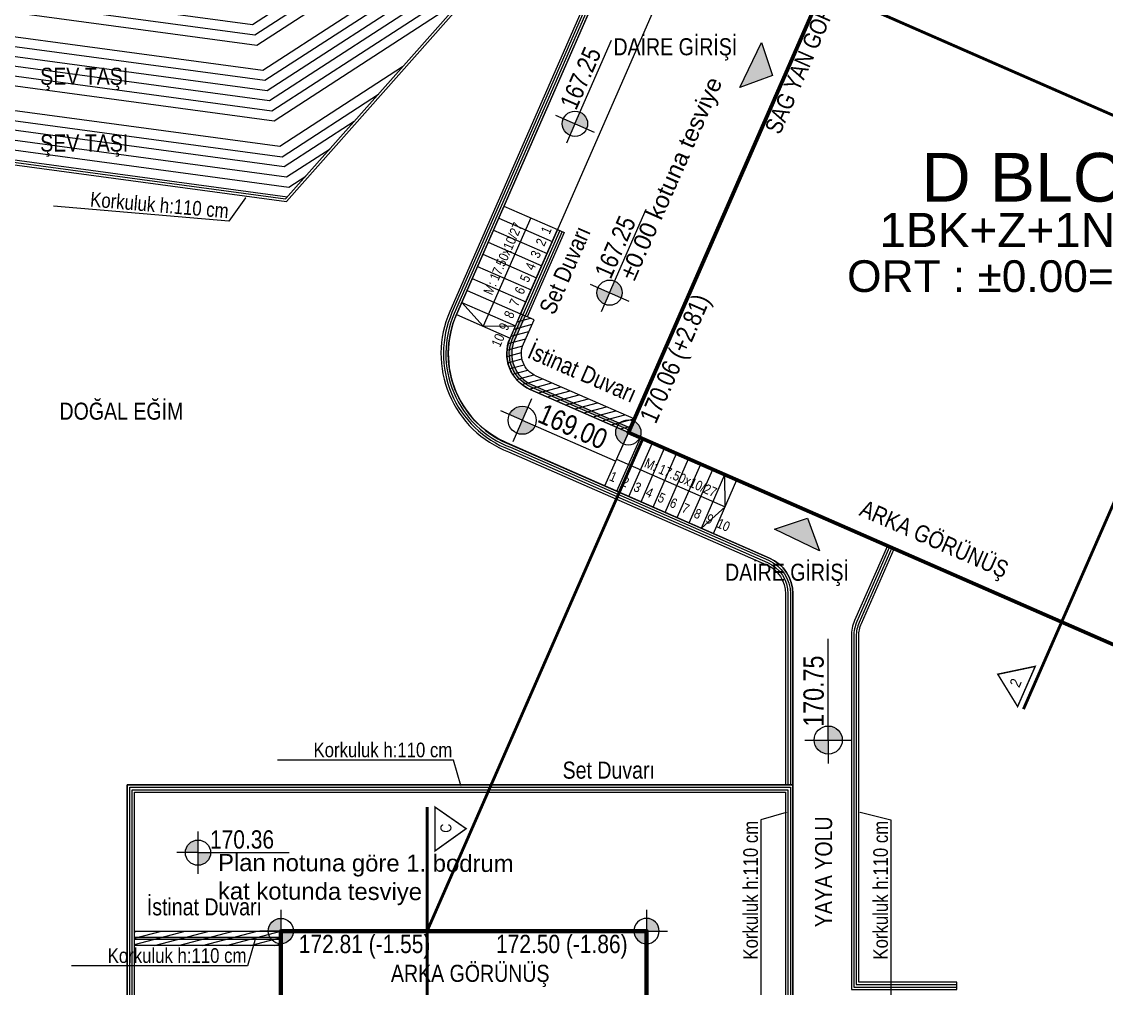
# Model space of a CAD drawing. Header units: millimetres. Extents: x 82776 to 137242, y 11666 to 27998.
# Drawn here: x 90714 to 91270, y 12938 to 13434 of the extents above; entities that cross this region are included whole.
import ezdxf
from ezdxf import colors
from ezdxf.entities.mleader import LeaderData, LeaderLine
from ezdxf.math import Vec2, Vec3

# ---------------------------------------------------------------- set-up
doc = ezdxf.new("R2010")
doc.units = ezdxf.units.MM
doc.linetypes.add('DASHED', pattern=[15, 10, -5])
for name, color, linetype in [('0_IFC_Elevation_2', 31, 'Continuous'), ('0_IFC_Elevation_3', 21, 'Continuous'), ('0_IFC_Elevation_4', 11, 'Continuous'), ('0_IFC_Elevation_5', 252, 'Continuous'), ('0_IFC_Hatch', 250, 'Continuous'), ('0_IFC_Notation_Level_200', 160, 'Continuous'), ('0_IFC_Notation_Section_100', 10, 'Continuous'), ('0_IFC_Notation_Section_50', 10, 'Continuous'), ('0_IFC_Stair_Text', 221, 'Continuous'), ('0_IFC_Text_Explanation_200', 231, 'Continuous'), ('0_IFC_Text_Explanation_50', 231, 'Continuous'), ('2_IFC_Handrail', 181, 'Continuous'), ('2_IFC_Wall', 130, 'Continuous')]:
    doc.layers.add(name, color=color, linetype=linetype)
doc.styles.add('IFC_TEXT', font='ARIALN.TTF')
doc.styles.get("Standard").update_dxf_attribs({"font": 'arial.ttf'})

# ---------------------------------------------------------------- blocks, each defined once
blk = doc.blocks.new('VP_YAZI')
at = {"layer": '0_IFC_Text_Explanation_50', "attachment_point": 1}
for s, insert, char_height in [('D BLOK', (6434.67710228733, -1999.480520288583, 3462.382507324219), 100), ('1BK+Z+1N=3 KAT', (6348.115742658236, -2122.632317050484, 3462.382507324219), 70)]:
    blk.add_mtext_dynamic_manual_height_columns(s, width=1357.696831420529, gutter_width=12.5, heights=[0], dxfattribs=dict(at, insert=insert, char_height=char_height))
blk = doc.blocks.new('VP BLOK YERLERİ')
at = {"layer": '2_IFC_Wall', "color": 131, "lineweight": 80}
for points, elevation in [([(8456.722387901073, 2098.496771887985), (7330.011743013078, 2591.876060764415), (8039.996573348325, 4213.240159507949), (9166.707218236317, 3719.860870631521)], 273663.946533203), ([(6617.369597774028, -231.114048486932), (7367.369597774028, -231.114048486932), (7367.369597774028, 1568.885951513068), (6617.369597774028, 1568.885951513068)], 349700.6393432616)]:
    blk.add_lwpolyline(points, close=True, dxfattribs=dict(at, elevation=elevation))
blk = doc.blocks.new('OK')
at = {"layer": '0_IFC_Text_Explanation_50'}
h = blk.add_hatch(color=256, dxfattribs=at)
h.dxf.hatch_style = 1
h.paths.add_polyline_path([(90.04391419666354, 47.43206559401005), (0, 0), (44.06211042869836, -91.74005534593016)])
blk.add_lwpolyline([(90.04391419666354, 47.43206559401005), (0, 0), (44.06211042869836, -91.74005534593016), (90.04391419666354, 47.43206559401005)], dxfattribs=at)
blk = doc.blocks.new('VP_GORUNUS YAZILARI')
at = {"xscale": -0.7000000000000002, "yscale": 0.7, "zscale": 0.7}
for p, rotation in [((6129.135676131002, -1840.75843873914, 79499.07531738281), 316.1256817416983), ((6200.751521582395, -2749.132017761338, 543865.5105590818), 46.09071639588607)]:
    blk.add_blockref('OK', p, dxfattribs=dict(at, rotation=rotation))
at = {"layer": '0_IFC_Text_Explanation_200', "char_height": 35, "attachment_point": 3, "style": 'IFC_TEXT'}
for insert in [(6127.891687468174, -1764.316871032941, 79499.07531738281), (6356.838463351989, -2842.33695283383, 79499.07531738281)]:
    blk.add_mtext_dynamic_manual_height_columns('\\pxqc;DAİRE GİRİŞİ', width=396.1181429047852, gutter_width=971999.9999999995, heights=[0], dxfattribs=dict(at, insert=insert))
at = {"layer": '0_IFC_Text_Explanation_50', "transparency": 33554687, "char_height": 35, "attachment_point": 1, "style": 'IFC_TEXT'}
for s, width, insert, rotation in [('\\pxql;SAĞ YAN GÖRÜNÜŞ ', 459.6595641928941, (6112.099663903209, -1949.789169451847, 2736.639404296875), 66.35170033761237), ('ARKA GÖRÜNÜŞ ', 439.5235451016922, (6318.860095383076, -2710.263513702477, 2736.639404296875), 336.35170033761233)]:
    blk.add_mtext_dynamic_manual_height_columns(s, width=width, gutter_width=12.5, heights=[0], dxfattribs=dict(at, insert=insert, rotation=rotation))
at = {"layer": '0_IFC_Text_Explanation_50', "transparency": 33554687, "insert": (5346.571634287261, -3665.176596822363), "char_height": 35, "attachment_point": 1, "style": 'IFC_TEXT'}
blk.add_mtext_dynamic_manual_height_columns('\\pxql;ARKA GÖRÜNÜŞ ', width=515.9971360284407, gutter_width=12.5, heights=[0], dxfattribs=at)
blk = doc.blocks.new('VP_KESIT YERLERI')
at = {"layer": '0_IFC_Notation_Section_100', "linetype": 'DASHED', "ltscale": 5, "const_width": 5.999999999999995}
blk.add_lwpolyline([(5499.999520311802, -1885.3794559917), (5499.998914266122, 1180.613141814494), (5942.277125859778, 2190.626285141385), (6801.186312444245, 1814.515519161527), (8153.165130562411, 4901.975735532753)], dxfattribs=at)
blk = doc.blocks.new('BLOK KESIT YERLERI')
at = {"layer": '0_IFC_Notation_Section_100', "linetype": 'DASHED', "const_width": 5.999999999999995, "elevation": -76036.6928100586}
for points in [[(1222.968181454256, 1313.097143179249), (2089.363576139716, 3291.649822326384)], [(2116.948172300312, 2220.323656384811), (632.9878106657416, 2870.140280813976)]]:
    blk.add_lwpolyline(points, dxfattribs=at)
at = {"layer": '0_IFC_Notation_Section_100', "ltscale": 3, "const_width": 2.999999999999999, "elevation": -76036.6928100586}
blk.add_lwpolyline([(1210.968256717679, 1318.351832446809), (1247.069180294478, 1400.794074754485), (1170.270144157752, 1384.623442992852)], close=True, dxfattribs=at)
at = {"layer": '0_IFC_Notation_Section_100', "linetype": 'DASHED', "const_width": 5.999999999999995}
blk.add_lwpolyline([(0.0005977849359624, -1112.179471826115), (-0.0005977849359624, 1112.179471826115)], dxfattribs=at)
at = {"layer": '0_IFC_Notation_Section_100', "ltscale": 3, "const_width": 2.999999999999999}
blk.add_lwpolyline([(16.12536474743683, 1112.179471826115), (16.12539259665936, 1022.179471827163), (79.98882297879027, 1067.797927992702)], close=True, dxfattribs=at)
at = {"layer": '0_IFC_Notation_Section_50', "ltscale": 3, "char_height": 22.5, "attachment_point": 7, "style": 'IFC_TEXT'}
for s, heights, insert, rotation in [('\\pxqc;2', [32.65920431603288], (1202.056754727557, 1328.275586576776, -76036.6928100586), 66.31058860268914), ('\\pxqc;C', [41.79393588637892], (50.02866664421162, 1031.361555528441), 89.95890599163977)]:
    blk.add_mtext_dynamic_manual_height_columns(s, width=74.8458486352053, gutter_width=364499.9999999996, heights=heights, dxfattribs=dict(at, insert=insert, rotation=rotation))
blk = doc.blocks.new('0_IFC_NOTATION_LEVEL_200')
at = {"layer": '0_IFC_Notation_Level_200'}
h = blk.add_hatch(color=256, dxfattribs=at)
h.dxf.hatch_style = 1
h.paths.add_polyline_path([(0, 1.164153e-10), (0, 576.0000000001164, 0.4142135623730951), (-576.0000000002328, 1.164153e-10)])
h.paths.add_polyline_path([(0, -575.9999999998836, 0.4142135623730951), (576, 1.164153e-10), (0, 1.164153e-10)])
for p, q in [((0, 960.0000000001164), (0, -959.9999999998836)), ((0, 0), (-960.0000000002328, 0)), ((0, 0), (4154.476455913624, 0))]:
    blk.add_line(p, q, dxfattribs=at)
blk.add_circle((0, 0), 575.9999999999998, dxfattribs=at)
at = {"layer": '0_IFC_Notation_Level_200', "style": 'IFC_TEXT'}
for tag, p in [('LEVEL_ABOVE', (549.1352774708066, 185.4269625312881)), ('LEVEL_BELOW', (549.1352774708066, -1005.370475320145))]:
    blk.add_attdef(tag, p, '', height=799.9999999999999, dxfattribs=at)
blk = doc.blocks.new('BLOK KOSE KOTLARI')
ref = blk.add_blockref('0_IFC_NOTATION_LEVEL_200', (5912.642145372476, 467.9901770823635, -76036.6928100586), dxfattribs=dict(xscale=0.045, yscale=0.045, zscale=0.045, rotation=66.35170034101567))
ref.add_attrib('LEVEL_BELOW', '170.06 (+2.81)', (5968.859919230759, 483.5844851230067, -76036.6928100586), dxfattribs={"layer": '0_IFC_Notation_Level_200', "height": 37.49999999999981, "rotation": 66.35170034117708, "style": 'IFC_TEXT'})
ref = blk.add_blockref('0_IFC_NOTATION_LEVEL_200', (5200.000000133412, -554.9999321689829), dxfattribs=dict(xscale=0.045, yscale=0.045, zscale=0.045))
ref.add_attrib('LEVEL_BELOW', '172.81 (-1.55)', (5236.834925464733, -600.2416034100315), dxfattribs={"layer": '0_IFC_Notation_Level_200', "height": 37.49999999999981, "style": 'IFC_TEXT'})
ref = blk.add_blockref('0_IFC_NOTATION_LEVEL_200', (5950.000000133441, -554.9999321689901), dxfattribs=dict(xscale=-0.045, yscale=0.045, zscale=0.045))
ref.add_attrib('LEVEL_BELOW', '172.50 (-1.86)', (5641.302864706624, -600.2416034100388), dxfattribs={"layer": '0_IFC_Notation_Level_200', "height": 37.49999999999981, "style": 'IFC_TEXT'})
at = {"layer": '0_IFC_Notation_Level_200', "insert": (6361.269536060921, 821.0652473654917, -346238.2568359374), "char_height": 65, "attachment_point": 1}
blk.add_mtext_dynamic_manual_height_columns('ORT : %%P0.00=167.25', width=1400.934686069202, gutter_width=12.5, heights=[0], dxfattribs=at)
blk = doc.blocks.new('VP_SETLER')
at = {"layer": '0_IFC_Elevation_5'}
h = blk.add_hatch(dxfattribs=at)
h.set_pattern_fill('ANSI31', color=256, scale=3.999999999999998, angle=-30.12049207479674)
h.set_pattern_definition([(14.87950792520323, (-100433.7422536335, -46815.49480512386), (-3.261196783107339, 12.27414337303627), [])])
edge = h.paths.add_edge_path()
edge.add_line((5612.530033244868, -2329.897877742114), (5590.869479099812, -2379.363223127934))
edge.add_arc((5664.151472263853, -2411.45293297233), 79.99999999995327, 156.3517003419814, 246.3517003420369)
edge.add_line((5632.061762419471, -2484.734926136415), (5833.420142213974, -2572.908455572157))
edge.add_line((5833.42014221393, -2572.908455572164), (5845.453783404053, -2545.427708134957))
edge.add_line((5845.453783404082, -2545.427708134943), (5644.095403611093, -2457.25417869987))
edge.add_arc((5664.151472263853, -2411.45293297233), 49.99999999996406, 156.351700342, 246.3517003420406, ccw=False)
edge.add_line((5618.350226536277, -2391.396864319613), (5640.010780681333, -2341.931518933794))
edge.add_line((5640.01078068139, -2341.93151893378), (5612.530033244868, -2329.8978777421))
h = blk.add_hatch(dxfattribs=at)
h.set_pattern_fill('ANSI31', color=256, scale=3.999999999999998, angle=-30.00000000000002)
h.set_pattern_definition([(14.99999999999995, (-97533.74225349096, -46955.49473734272), (-3.287001872802009, 12.26725799387116), [])])
h.paths.add_polyline_path([(5120.777997091529, -3625.898564829506), (4820.777997021679, -3625.898564829506), (4820.777996972203, -3595.898564829506), (5120.777997091529, -3595.898564829506)])
at = {"layer": '0_IFC_Hatch'}
h = blk.add_hatch(color=255, dxfattribs=at)
h.dxf.hatch_style = 1
edge = h.paths.add_edge_path()
edge.add_line((5835.425749078975, -2568.328330999284), (5634.067369288503, -2480.15480156531))
edge.add_arc((5664.151472263736, -2411.452932972359), 74.9999999999293, 156.3517003419701, 246.3517003452086, ccw=False)
edge.add_line((5595.449603672489, -2381.368829993226), (5617.110157817559, -2331.9034846074))
edge.add_line((5617.110157817602, -2331.903484607392), (5621.690282390351, -2333.909091472669))
edge.add_line((5621.690282390336, -2333.909091472669), (5600.029728245282, -2383.374436858496))
edge.add_arc((5664.151472263736, -2411.452932972345), 69.9999999999373, 156.3517003419776, 246.3517003451988)
edge.add_line((5636.072976153577, -2475.574676992445), (5837.431355944048, -2563.748206426419))
edge.add_line((5837.431355944019, -2563.748206426419), (5835.425749079004, -2568.328330999284))
h = blk.add_hatch(color=255, dxfattribs=at)
h.dxf.hatch_style = 1
h.paths.add_polyline_path([(4820.777996992867, -3608.398563650539), (5120.777997112135, -3608.398563650539), (5120.777997112135, -3613.398563650539), (4820.777997001074, -3613.398564145304)])
at = {"layer": '0_IFC_Elevation_2'}
blk.add_lwpolyline([(5612.530033244868, -2329.897877742114), (5590.869479099755, -2379.363223127934, 0.4142135623733222), (5632.061762419471, -2484.734926136415), (5833.42014221393, -2572.908455572164), (5845.453783404082, -2545.427708134943), (5644.095403611078, -2457.254178699877, -0.4142135623733339), (5618.350226536277, -2391.396864319613), (5640.01078068139, -2341.93151893378)], format="xyb", close=True, dxfattribs=at)
at = {"layer": '0_IFC_Elevation_2', "elevation": 346238.2568359373}
blk.add_lwpolyline([(5120.777997091529, -3625.898564829506), (4820.777997021679, -3625.898564829506), (4820.777996972203, -3595.898564829506), (5120.777997091529, -3595.898564829506)], close=True, dxfattribs=at)
at = {"layer": '0_IFC_Elevation_3'}
for points in [[(1120.776843660627, -4960.903699278759), (1120.776843660627, -5072.355632183651, 0.3093057615764172), (1171.779924401431, -5146.915532086205), (2274.825792671589, -5575.898564829622), (3530.761397867581, -5575.898564829622, 0.4142135623738292), (3610.76139786758, -5495.898564829418), (3610.761397867347, -5395.898564842472), (3880.777996965684, -5395.898564823452), (3880.777996965917, -5495.898564813062, 0.4142135623723611), (3960.777996965917, -5575.898564812844), (5135.777996971738, -5575.898564829622, 0.4142135623730951), (5215.777996971738, -5495.898564829622), (5215.777996971738, -5395.898564829622), (5342.77896528237, -5395.898564829622), (5342.778965282429, -5495.898564829622, 0.4142135623730951), (5422.778965282429, -5575.898564829622), (6090.777996972203, -5575.898564829622, 0.4142135623730951), (6170.777996972203, -5495.898564829637), (6170.777996972203, -2903.938464977983, 0.2978834856089458), (6122.867706816702, -2830.656471813927), (5583.927197652752, -2594.657915882344, -0.4142135623727664), (5480.946489353664, -2331.228658361215), (6204.617813544129, -678.6092582625715)], [(5833.42014221393, -2572.908455572164), (5632.061762419471, -2484.734926136415, -0.4142135623730869), (5590.869479099755, -2379.363223127934), (6236.674889723668, -904.5631106923538, -0.4142135623773806), (6342.046592733255, -863.3708273731027), (6543.404972546865, -951.5443568340415)]]:
    blk.add_lwpolyline(points, format="xyb", dxfattribs=at)
for points in [[(5578.418983005933, -2108.634604125313), (5688.34197275214, -2156.769168891901)], [(5633.380477879095, -2132.701886508599), (5535.907984226709, -2355.295940744559)], [(5567.588705933551, -2133.367276818186), (5677.511695679626, -2181.501841584774)], [(5556.758428861052, -2158.099949511074), (5666.681418607128, -2206.234514277647)], [(5545.928151788539, -2182.832622203962), (5655.851141534629, -2230.967186970534)], [(5535.097874716041, -2207.565294896849), (5645.020864462189, -2255.699859663423)], [(5524.267597643542, -2232.297967589722), (5634.19058738969, -2280.43253235631)], [(5513.437320571044, -2257.03064028261), (5623.36031031725, -2305.165205049198)], [(5502.607043498545, -2281.763312975483), (5612.530033244752, -2329.897877742071)], [(5491.776766426163, -2306.495985668371), (5601.699756172252, -2354.630550434944)], [(5491.776766426163, -2306.495985668371), (5535.907984226709, -2355.295940744559), (5601.699756172252, -2354.630550434944)], [(5480.946489353664, -2331.228658361259), (5590.869479099755, -2379.363223127832)], [(5785.285577439587, -2682.831445330972), (5833.420142208109, -2572.908455585668)], [(5810.018250132213, -2693.661722403879), (5858.152814900735, -2583.73873265856)], [(5834.750922824955, -2704.491999476784), (5882.885487593478, -2594.56900973148)], [(5859.483595517697, -2715.32227654972), (5907.618160286103, -2605.399286804415)], [(5884.216268210323, -2726.152553622626), (5932.350832978846, -2616.229563877321)], [(5809.352859823849, -2627.869950458306), (6031.946914058062, -2725.342444114547)], [(5908.948940903065, -2736.982830695546), (5957.083505671471, -2627.059840950228)], [(5933.681613595691, -2747.813107768438), (5981.816178364214, -2637.890118023148)], [(5958.414286288433, -2758.643384841373), (6006.548851056956, -2648.720395096054)], [(5983.146958981117, -2769.473661914264), (6031.281523749582, -2659.550672168975)], [(5983.146958981117, -2769.47366191425), (6031.946914058062, -2725.342444114518), (6031.281523749582, -2659.550672168975)], [(6007.879631673801, -2780.303938987199), (6056.014196442323, -2670.380949241895)], [(6170.777996972203, -3295.898564829622), (4805.777996972203, -3295.898564829622), (4805.777996972203, -3865.898564931573)]]:
    blk.add_lwpolyline(points, dxfattribs=at)
at = {"layer": '0_IFC_Elevation_4'}
for points in [[(6178.454643990044, -700.961882075353), (5467.206115635345, -2325.211837765455, 0.4281908206704149), (5587.871235407656, -2612.760084913156), (6116.850886220927, -2844.396845532188, -0.2978834856086899), (6155.777996972203, -2903.938464977983), (6155.778090411099, -3295.89856840545)], [(6192.561830512204, -706.1410268705513), (5480.946489353664, -2331.228658361288, 0.4287173769584188), (5593.549303801963, -2598.871373801391), (6122.867706816702, -2830.656471813927, -0.2978834856086913), (6170.777996972203, -2903.938464977983), (6170.778090411099, -3295.898564829637)], [(6364.644049193477, -2805.527961438231), (6297.496003808687, -2958.871280106236, 0.1035529496468039), (6290.777996972262, -2990.960989951899), (6290.777996972422, -3715.898564829535), (6506.777996972421, -3715.898564829535), (6506.777996972421, -3700.898564829535), (6305.777996972421, -3700.898564829535), (6305.777996972262, -2990.960989951913, -0.1035529496467462), (6311.236377526889, -2964.888100702301), (6378.384422911564, -2811.544782034311)]]:
    blk.add_lwpolyline(points, format="xyb", dxfattribs=at)
blk.add_lwpolyline([(5612.530033244752, -2329.897877742071), (5688.34197275214, -2156.769168891886), (5702.082346470342, -2162.785989487733), (5626.270406962838, -2335.914698337816)], close=True, dxfattribs=at)
for points in [[(4805.777996972203, -3865.898564931573), (4805.777996972203, -3295.898564829622), (6170.778090411099, -3295.898564829637), (6170.778090411099, -4330.97748502712)], [(4820.777996972203, -3865.898564931573), (4820.777996972203, -3310.898564829622), (6155.778090411099, -3310.898564829622), (6155.778090411099, -4330.97748502712)]]:
    blk.add_lwpolyline(points, dxfattribs=at)
at = {"layer": '0_IFC_Elevation_5'}
for points in [[(6158.361338937204, -746.8481630877504), (6140.275574593586, -740.2083705165714), (5813.547357621733, -891.4577480686856), (5670.021732664798, -1220.934786808109), (5416.529152025717, -1507.172501228706), (5062.520137201019, -1736.727550912314), (4149.332482222365, -1613.399864291481), (3800.777996954756, -1961.954349559033), (3800.777996954741, -3350.898564964519)], [(3820.777996954741, -3350.898564964519), (3820.777996954756, -1970.2386208065), (4156.471103539239, -1634.545514222045), (5067.185394479209, -1757.53916844177), (5429.695918518133, -1522.471365443009), (5687.093218026523, -1231.824536555287), (5828.847379447324, -906.4140647462918), (6141.159594426063, -761.8381583392764), (6150.324016916115, -765.2026754927501)], [(3831.777996954741, -3350.898564964519), (3831.777996954756, -1987.522892053952), (4163.609724856113, -1655.691164152624), (5071.850651757398, -1778.350785971212), (5442.862685010666, -1537.770229657311), (5704.164703388247, -1242.714286302464), (5844.147401272916, -921.3703814239124), (6142.043614258655, -783.4679461619816), (6142.286694894909, -783.5571878977789)], [(6112.136423232048, -852.4101632786187), (5855.071840617821, -971.4107763001665), (5729.771931430922, -1259.048910923229), (5413.028483009446, -1616.707981280589), (5083.513794952902, -1830.379829794838), (4181.456278148354, -1708.555288979042), (3881.777996954756, -2008.233570172611), (3881.777996954741, -3350.898564964519)], [(6100.031987758601, -880.0525807988888), (5870.371862443528, -986.3670929777873), (5746.843416792704, -1269.938660670406), (5426.195249501979, -1632.006845494892), (5088.17905223115, -1851.191447324294), (4188.594899465228, -1729.700938909606), (3901.777996954756, -2016.517841420064), (3901.777996954741, -3350.898564964519)], [(6087.927552285094, -907.6949983191589), (5885.671884269118, -1001.323409655408), (5763.914902154487, -1280.828410417583), (5439.362015994396, -1647.305709709166), (5092.844309509281, -1872.003064853736), (4195.733520782101, -1750.84658884017), (3921.777996954756, -2024.802112667531), (3921.777996954741, -3350.898564964519)], [(6075.823116811589, -935.3374158394143), (5900.97190609471, -1016.279726333028), (5780.986387516271, -1291.718160164761), (5452.52878248693, -1662.604573923468), (5097.50956678747, -1892.814682383178), (4202.872142098975, -1771.992238770748), (3941.777996954755, -2033.086383914997), (3941.777996954741, -3350.898564964519)], [(6063.718681338141, -962.9798333596991), (5916.271927920417, -1031.236043010649), (5798.057872878053, -1302.607909911938), (5465.695548979347, -1677.903438137742), (5102.174824065659, -1913.626299912634), (4210.010763415848, -1793.137888701312), (3961.777996954756, -2041.370655162449), (3961.777996954742, -3350.898564964519)], [(6051.614245864694, -990.6222508799545), (5931.571949746008, -1046.192359688255), (5815.129358239778, -1313.497659659115), (5478.862315471822, -1693.202302352059), (5106.840081343849, -1934.437917442075), (4217.149384732838, -1814.283538631876), (3981.777996954756, -2049.654926409901), (3981.777996954741, -3350.898564964519)], [(5370.589215680389, -1823.003292834619), (5118.503224539352, -1986.466961265701), (4234.99593802508, -1867.147663458294), (4039.519330461582, -2062.624271021734), (4100.658720197621, -3350.898564964519)], [(4120.681230492482, -3350.898564964519), (4059.916165567948, -2070.511707162863), (4242.134559341954, -1888.293313388873), (5123.1684818176, -2007.278578795158), (5321.004863940659, -1878.992748136341)], [(5271.420512200929, -1934.982203438078), (5127.833739095731, -2028.090196324614), (4249.273180658827, -1909.438963319437), (4080.313000674258, -2078.399143303963), (4140.703740787343, -3350.898564964547)], [(4160.726251082145, -3350.898564964519), (4100.709835780565, -2086.286579445092), (4256.4118019757, -1930.584613250001), (5132.498996373921, -2048.901813854056), (5221.8361604612, -1990.9716587398)], [(4238.631498992457, -1948.364916233244), (5137.164253652111, -2069.713431383497), (5172.251808721412, -2046.961114041536)], [(4220.851196009214, -1966.145219216487), (5134.543000157588, -2089.540992117793)]]:
    blk.add_lwpolyline(points, dxfattribs=at)
at = {"layer": '2_IFC_Handrail'}
for points in [[(6183.157039497412, -702.6882636737573), (5471.786240208137, -2327.217444630733, 0.4283600060558815), (5589.765301296779, -2608.131117269878), (6118.856493086205, -2839.81672095944, -0.2978834856086934), (6160.777996972203, -2903.938464977968), (6160.778090411099, -3295.898567213517)], [(6187.859435004779, -704.414645272147), (5476.36636478093, -2329.22305149601, 0.4285353956738581), (5591.65800753492, -2603.501554244242), (6120.862099951483, -2835.236596386676, -0.2978834856086884), (6165.777996972203, -2903.938464977983), (6165.778090411098, -3295.89856602157)], [(6369.224173766153, -2807.533568303581), (6302.076128381421, -2960.876886971601, 0.1035529496467872), (6295.777996972203, -2990.960989951913), (6295.777996972392, -3710.898564829534), (6506.777996972421, -3710.898564829534)], [(6373.804298338829, -2809.539175168946), (6306.656252954155, -2962.882493836951, 0.1035529496467682), (6300.777996972319, -2990.960989951928), (6300.777996972451, -3705.898564829535), (6506.777996972421, -3705.898564829535)]]:
    blk.add_lwpolyline(points, format="xyb", dxfattribs=at)
for points in [[(4165.731878655846, -3350.898564964519), (4105.809044557172, -2088.258438480363), (4222.635851338404, -1971.431631699132), (5130.552112102174, -2094.047406753642), (5819.397229580223, -1316.220097095924), (5935.396955202464, -1049.93143885766), (6053.714707189371, -995.1596578733152)], [(4170.737506229547, -3350.898564964547), (4110.908253333779, -2090.230297515649), (4224.420506667651, -1976.718044181776), (5132.526616642849, -2099.35945872443), (5823.665100920669, -1318.942534532703), (5939.221960658804, -1053.670518027066), (6055.815168514047, -999.6970648666756)], [(5692.922097324874, -2158.774775757164), (5617.110157817253, -2331.903484607247)], [(5697.502221897608, -2160.780382622441), (5621.690282390045, -2333.909091472539)], [(4810.777996972203, -3865.898564931573), (4810.777996972203, -3300.898564829637), (6165.778090411098, -3300.898564829622), (6165.778090411098, -4330.97748502712)], [(4815.777996972204, -3865.898564931573), (4815.777996972204, -3305.898564829622), (6160.778090411099, -3305.898564829622), (6160.778090411099, -4330.97748502712)]]:
    blk.add_lwpolyline(points, dxfattribs=at)
blk.add_lwpolyline([(5835.425749078975, -2568.328330999284), (5634.067369288533, -2480.15480156531, -0.4142135623896101), (5595.449603672489, -2381.368829993226), (5617.110157817602, -2331.903484607392), (5621.690282390336, -2333.909091472669), (5600.029728245282, -2383.374436858503, 0.4142135623895572), (5636.072976153577, -2475.574676992445), (5837.431355944019, -2563.748206426419)], format="xyb", close=True, dxfattribs=at)
blk.add_lwpolyline([(4820.777996992867, -3608.398563650539), (5120.777997112135, -3608.398563650539), (5120.777997112135, -3613.398563650539), (4820.777997001074, -3613.398564145304)], close=True, dxfattribs=at)
ref = blk.add_blockref('0_IFC_NOTATION_LEVEL_200', (5723.940987567083, -1939.724673892648), dxfattribs=dict(xscale=0.045, yscale=0.045, zscale=0.045, rotation=66.37410813783762))
ref.add_attrib('LEVEL_ABOVE', '167.25', (5726.168709444712, -1913.811081801206), dxfattribs={"layer": '0_IFC_Notation_Level_200', "height": 37.49999999999981, "rotation": 66.37410813489862, "style": 'IFC_TEXT'})
ref = blk.add_blockref('0_IFC_NOTATION_LEVEL_200', (5794.99775419163, -2286.277205105755), dxfattribs=dict(xscale=0.045, yscale=0.045, zscale=0.045, rotation=66.37410813783762))
ref.add_attrib('LEVEL_ABOVE', '167.25', (5797.225476069259, -2260.363613014299), dxfattribs={"layer": '0_IFC_Notation_Level_200', "height": 37.49999999999981, "rotation": 66.37410813489862, "style": 'IFC_TEXT'})
ref = blk.add_blockref('0_IFC_NOTATION_LEVEL_200', (5615.809182692785, -2548.037374349558), dxfattribs=dict(xscale=0.05, yscale=0.05, zscale=0.05, rotation=336.3517003410078))
ref.add_attrib('LEVEL_ABOVE', '169.00', (5644.601092549507, -2550.523881293877), dxfattribs={"layer": '0_IFC_Notation_Level_200', "height": 41.66666666666645, "rotation": 336.3517003410099, "style": 'IFC_TEXT'})
ref = blk.add_blockref('0_IFC_NOTATION_LEVEL_200', (6243.395895899507, -3204.089382133898), dxfattribs=dict(xscale=0.0500000000000012, yscale=0.0500000000000012, zscale=0.0500000000000012, rotation=90))
ref.add_attrib('LEVEL_ABOVE', '170.75', (6234.124547795626, -3176.717884288155), dxfattribs={"layer": '0_IFC_Notation_Level_200', "height": 41.66666666666645, "rotation": 90, "style": 'IFC_TEXT'})
ref = blk.add_blockref('0_IFC_NOTATION_LEVEL_200', (4950.855762014224, -3435.086905181321), dxfattribs=dict(xscale=0.045, yscale=0.045, zscale=0.045))
ref.add_attrib('LEVEL_ABOVE', '170.36', (4975.490110073588, -3426.742691889245), dxfattribs={"layer": '0_IFC_Notation_Level_200', "height": 37.49999999999981, "rotation": 359.9999998749355, "style": 'IFC_TEXT'})
at = {"layer": '0_IFC_Notation_Level_200', "char_height": 35, "attachment_point": 1}
for s, width, heights, insert, rotation in [('±0.00 kotuna tesviye', 753.211779870423, [0], (5813.900785109145, -2249.57361047031), 66.17017018395919), ('Plan notuna göre 1. bodrum kat kotunda tesviye', 640.6501107798005, [213.424394278171], (4992.058561601094, -3437.696070383492), 359.79606204612566)]:
    blk.add_mtext_dynamic_manual_height_columns(s, width=width, gutter_width=12.50000000000002, heights=heights, dxfattribs=dict(at, insert=insert, rotation=rotation))
at = {"layer": '0_IFC_Stair_Text', "transparency": 33554687, "char_height": 19.99999999999997, "style": 'IFC_TEXT'}
for s, width, gutter_width, insert, attachment_point, rotation in [('M: 17.50x10/27', 190.1854289880782, 12.50000000000001, (5598.784927586224, -2139.956084971447, -346238.2568359374), 3, 66.35170034101269), ('1', 21.1162618731325, 12.50000000000012, (5653.348927707775, -2159.88634190739), 1, 66.35170034103137), ('2', 21.1162618731325, 12.50000000000012, (5642.518650638056, -2184.619014601485), 1, 66.35170034103137), ('3', 21.1162618731325, 12.50000000000012, (5631.688373564859, -2209.351687294009), 1, 66.35170034103137), ('4', 21.1162618731325, 12.50000000000012, (5620.858096491545, -2234.084359986562), 1, 66.35170034103137), ('5', 21.1162618731325, 12.50000000000012, (5610.027819416194, -2258.817032678184), 1, 66.35170034103137), ('6', 21.1162618731325, 12.50000000000012, (5599.197542344918, -2283.549705371596), 1, 66.35170034103137), ('7', 21.1162618731325, 12.50000000000012, (5588.367265270441, -2308.28237806361), 1, 66.35170034103137), ('8', 21.1162618731325, 12.50000000000012, (5577.536988197477, -2333.015050756294), 1, 66.35170034103137), ('9', 21.1162618731325, 12.50000000000012, (5566.706711124978, -2357.747723449167), 1, 66.35170034103137), ('10', 21.1162618731325, 12.50000000000012, (5551.865220320993, -2391.640645287131), 1, 66.35170034103137), ('M: 17.50x10/27', 190.1854289880782, 12.50000000000001, (6017.173776206328, -2688.117396799251, -76036.69281005854), 3, 336.3517003410127), ('1', 21.1162618731325, 12.50000000000012, (5812.564646003069, -2657.311278484602, 270201.5640258788), 3, 336.3517003410127), ('2', 21.1162618731325, 12.50000000000012, (5837.297318694357, -2668.141555560739, 270201.5640258788), 3, 336.3517003410127), ('3', 21.1162618731325, 12.50000000000012, (5862.029991387156, -2678.971832633237, 270201.5640258788), 3, 336.3517003410127), ('4', 21.1162618731325, 12.50000000000012, (5886.762664080132, -2689.802109705765, 270201.5640258788), 3, 336.3517003410127), ('5', 21.1162618731325, 12.50000000000012, (5911.495336773805, -2700.632386776255, 270201.5640258788), 3, 336.3517003410127), ('6', 21.1162618731325, 12.50000000000012, (5936.22800946585, -2711.462663850762, 270201.5640258788), 3, 336.3517003410127), ('7', 21.1162618731325, 12.50000000000012, (5960.960682159289, -2722.292940922067, 270201.5640258788), 3, 336.3517003410127), ('8', 21.1162618731325, 12.50000000000012, (5985.693354851916, -2733.123217994973, 270201.5640258788), 3, 336.3517003410127), ('9', 21.1162618731325, 12.50000000000012, (6010.426027544425, -2743.953495068316, 270201.5640258788), 3, 336.3517003410127), ('10', 21.1162618731325, 12.50000000000012, (6044.318949382752, -2758.794985871544, 270201.5640258788), 3, 336.3517003410127)]:
    blk.add_mtext_dynamic_manual_height_columns(s, width=width, gutter_width=gutter_width, heights=[0], dxfattribs=dict(at, insert=insert, attachment_point=attachment_point, rotation=rotation))
at = {"layer": '0_IFC_Text_Explanation_200', "attachment_point": 1, "style": 'IFC_TEXT'}
for s, width, gutter_width, insert, char_height in [('\\pxt3;ŞEV TAŞI', 439.5235451016922, 12.5, (4627.314851833173, -1824.859615203968), 34.99999999999998), ('\\pxt3;ŞEV TAŞI', 439.5235451016922, 12.5, (4627.314851833173, -1961.776449215991), 34.99999999999998), ('DOĞAL EĞİM', 511.4120135318219, 972000.0000000005, (4666.821510590962, -2511.844938217066), 34.99999999999999), ('Set Duvarı', 275.8485653494831, 972000.0000000003, (5698.594797246856, -3248.298638873617, -346238.2568359374), 34.99999999999996), ('İstinat Duvarı', 275.848565349483, 972000.0000000002, (4845.911369109643, -3528.712185460885, 346129.6561121939), 34.99999999999996)]:
    blk.add_mtext_dynamic_manual_height_columns(s, width=width, gutter_width=gutter_width, heights=[0], dxfattribs=dict(at, insert=insert, char_height=char_height))
for s, width, gutter_width, insert, char_height, rotation in [('Set Duvarı', 275.848565349483, 972000.0000000002, (5649.495726520079, -2319.777383317458), 34.99999999999996, 66.4721924158115), ('İstinat Duvarı', 275.848565349483, 972000.0000000002, (5637.901942804107, -2386.505486335707), 34.99999999999996, 336.4721924158115), ('\\pxqc;YAYA YOLU', 278.4155723563276, 971999.9999999995, (6216.37763220485, -3613.621909967231), 35, 90)]:
    blk.add_mtext_dynamic_manual_height_columns(s, width=width, gutter_width=gutter_width, heights=[0], dxfattribs=dict(at, insert=insert, char_height=char_height, rotation=rotation))
at = {"layer": '0_IFC_Text_Explanation_50'}
ml = blk.add_multileader_mtext('Standard', dxfattribs=at)
ml.set_content('Korkuluk h:110 cm', color=256, style='IFC_TEXT')
ml.set_leader_properties()
ml.build(insert=Vec2(0, 0))
ml.multileader.update_dxf_attribs({"text_right_attachment_type": 6, "dogleg_length": 0.36})
ctx = ml.context
ctx.base_point, ctx.char_height, ctx.plane_origin, ctx.plane_x_axis, ctx.plane_y_axis = Vec3(4732.834061220397, -2094.916414385642), 30, Vec3(4915.219414838139, -2145.739978957878), Vec3(0.9963473362005903, -0.0853931241142288), Vec3(0.0853931241142288, 0.9963473362005903)
ctx.right_attachment, ctx.text_align_type = 6, 2
notes = []
notes.append((ctx, [(1, (1, 1, 0), (5014.268439302701, -2139.857331132909), (-0.9963473362005903, 0.0853931241142285), 0.3600000000000016, [(0, [(5050.598464359194, -2088.401680799667)], 0, [])])]))
ctx.mtext.insert, ctx.mtext.text_direction, ctx.mtext.rotation, ctx.mtext.alignment, ctx.mtext.flow_direction = Vec3(5014.991212057314, -2103.787299256786), Vec3(0.9963473362005903, -0.0853931241142288), 6.197688060127974, 3, 5
ml = blk.add_multileader_mtext('Standard', dxfattribs=at)
ml.set_content('Korkuluk h:110 cm', color=256, style='IFC_TEXT')
ml.set_leader_properties()
ml.build(insert=Vec2(0, 0))
ml.multileader.update_dxf_attribs({"text_right_attachment_type": 6, "dogleg_length": 0.36})
ctx = ml.context
ctx.base_point, ctx.char_height, ctx.plane_origin, ctx.plane_x_axis, ctx.plane_y_axis = Vec3(5190.486109326616, -3224.47975557674), 30, Vec3(5399.478508712142, -3342.302157054554), Vec3(0.9999997463741802, -0.0007122159610547), Vec3(0.0007122159610547, 0.9999997463741802)
ctx.right_attachment, ctx.text_align_type = 6, 2
notes.append((ctx, [(1, (1, 1, 0), (5474.715301082469, -3245.426395366274), (-0.9999997463741802, 0.0007122159610549), 0.3600000000000022, [(0, [(5490.777996972203, -3300.898564829622)], 0, [])])]))
ctx.mtext.insert, ctx.mtext.text_direction, ctx.mtext.rotation, ctx.mtext.alignment, ctx.mtext.flow_direction = Vec3(5472.380941455601, -3209.424723667122), Vec3(0.9999997463741802, -0.0007122159610547), 6.282473091158319, 3, 5
ml = blk.add_multileader_mtext('Standard', dxfattribs=at)
ml.set_content('Korkuluk h:110 cm', color=256, style='IFC_TEXT')
ml.set_leader_properties()
ml.build(insert=Vec2(0, 0))
ml.multileader.update_dxf_attribs({"text_right_attachment_type": 6, "dogleg_length": 0.36})
ctx = ml.context
ctx.base_point, ctx.char_height, ctx.plane_origin, ctx.plane_x_axis, ctx.plane_y_axis = Vec3(6084.200158636053, -3651.6772194179), 30, Vec3(6202.022560113924, -3442.684820032403), Vec3(0.0007122159610548, 0.9999997463741802), Vec3(-0.9999997463741802, 0.0007122159610548)
ctx.right_attachment, ctx.text_align_type = 6, 2
notes.append((ctx, [(1, (1, 1, 0), (6105.146798425587, -3367.448027662045), (-0.000712215961055, -0.9999997463741802), 0.3600000000000022, [(0, [(6160.618967888993, -3351.385331772312)], 0, [])])]))
ctx.mtext.insert, ctx.mtext.text_direction, ctx.mtext.rotation, ctx.mtext.alignment, ctx.mtext.flow_direction = Vec3(6069.145126726478, -3369.782387288913), Vec3(0.0007122159610548, 0.9999997463741802), 1.570084110773629, 3, 5
ml = blk.add_multileader_mtext('Standard', dxfattribs=at)
ml.set_content('Korkuluk h:110 cm', color=256, style='IFC_TEXT')
ml.set_leader_properties()
ml.build(insert=Vec2(0, 0))
ml.multileader.update_dxf_attribs({"text_right_attachment_type": 6, "dogleg_length": 0.36})
ctx = ml.context
ctx.base_point, ctx.char_height, ctx.plane_origin, ctx.plane_x_axis, ctx.plane_y_axis = Vec3(6350.788189052805, -3651.6772194179), 30, Vec3(6468.610590530618, -3442.684820032403), Vec3(0.0007122159610548, 0.9999997463741802), Vec3(-0.9999997463741802, 0.0007122159610548)
ctx.right_attachment, ctx.text_align_type = 6, 2
notes.append((ctx, [(1, (1, 1, 0), (6371.734828842338, -3367.448027662045), (-0.000712215961055, -0.9999997463741802), 0.3600000000000022, [(0, [(6304.726991343195, -3351.385331772312)], 0, [])])]))
ctx.mtext.insert, ctx.mtext.text_direction, ctx.mtext.rotation, ctx.mtext.alignment, ctx.mtext.flow_direction = Vec3(6335.73315714323, -3369.782387288913), Vec3(0.0007122159610548, 0.9999997463741802), 1.570084110773629, 3, 5
ml = blk.add_multileader_mtext('Standard', dxfattribs=at)
ml.set_content('Korkuluk h:110 cm', color=256, style='IFC_TEXT')
ml.set_leader_properties()
ml.build(insert=Vec2(0, 0))
ml.multileader.update_dxf_attribs({"text_right_attachment_type": 6, "dogleg_length": 0.36})
ctx = ml.context
ctx.base_point, ctx.char_height, ctx.plane_origin, ctx.plane_x_axis, ctx.plane_y_axis = Vec3(4768.394847628859, -3646.531802423086), 30, Vec3(4977.416795717785, -3570.19779424266), Vec3(0.9999997463741804, 0.0007122159610548), Vec3(-0.0007122159610548, 0.9999997463741804)
ctx.right_attachment, ctx.text_align_type = 6, 2
notes.append((ctx, [(1, (1, 1, 0), (5052.653588088112, -3667.07355593094), (-0.9999997463741802, -0.0007122159610547), 0.3600000000000023, [(0, [(5068.716283977846, -3611.601386467591)], 0, [])])]))
ctx.mtext.insert, ctx.mtext.text_direction, ctx.mtext.rotation, ctx.mtext.alignment, ctx.mtext.flow_direction = Vec3(5050.267948912107, -3631.075245891145), Vec3(0.9999997463741804, 0.0007122159610548), 0.0007122160212669, 3, 5
for ctx, leaders in notes:
    for number, flags, end, landing, length, lines in leaders:
        leader = LeaderData()
        leader.index, (leader.has_last_leader_line, leader.has_dogleg_vector, leader.attachment_direction) = number, flags
        leader.last_leader_point, leader.dogleg_vector, leader.dogleg_length = Vec3(end), Vec3(landing), length
        for number, points, colour, breaks in lines:
            line = LeaderLine()
            line.index, line.vertices, line.color, line.breaks = number, Vec3.list(points), colors.encode_raw_color(colour), breaks
            leader.lines.append(line)
        ctx.leaders.append(leader)
blk = doc.blocks.new('VAZIYET PLANI')
for name, p in [('VP_KESIT YERLERI', (2137.635219455988, 2574.390980757467, 346238.2568359374)), ('VP BLOK YERLERİ', (720.2656217206386, 2186.118171058901, -3462.382507324219)), ('VP_GORUNUS YAZILARI', (2216.857222522435, 7350.902687946742, -3462.382507324219)), ('VP_YAZI', (2216.857222522435, 7350.902687946742, -3462.382507324219))]:
    blk.add_blockref(name, p)
blk.add_blockref('VP_SETLER', (2216.857222522435, 7350.902687401583))
for name, p in [('BLOK KOSE KOTLARI', (2137.635219361226, 4310.004054740944, 346238.2568359374)), ('BLOK KESIT YERLERI', (7637.634682707721, 2897.184498433737, 346238.2568359374))]:
    blk.add_blockref(name, p)

msp = doc.modelspace()

# ---------------------------------------------------------------- block references
at = {"xscale": 0.25, "yscale": 0.25, "zscale": 0.25}
msp.add_blockref('VAZIYET PLANI', (89012.66178083458, 12028.61909459709, -86559.56420898432), dxfattribs=at)

doc.saveas('drawing.dxf')
